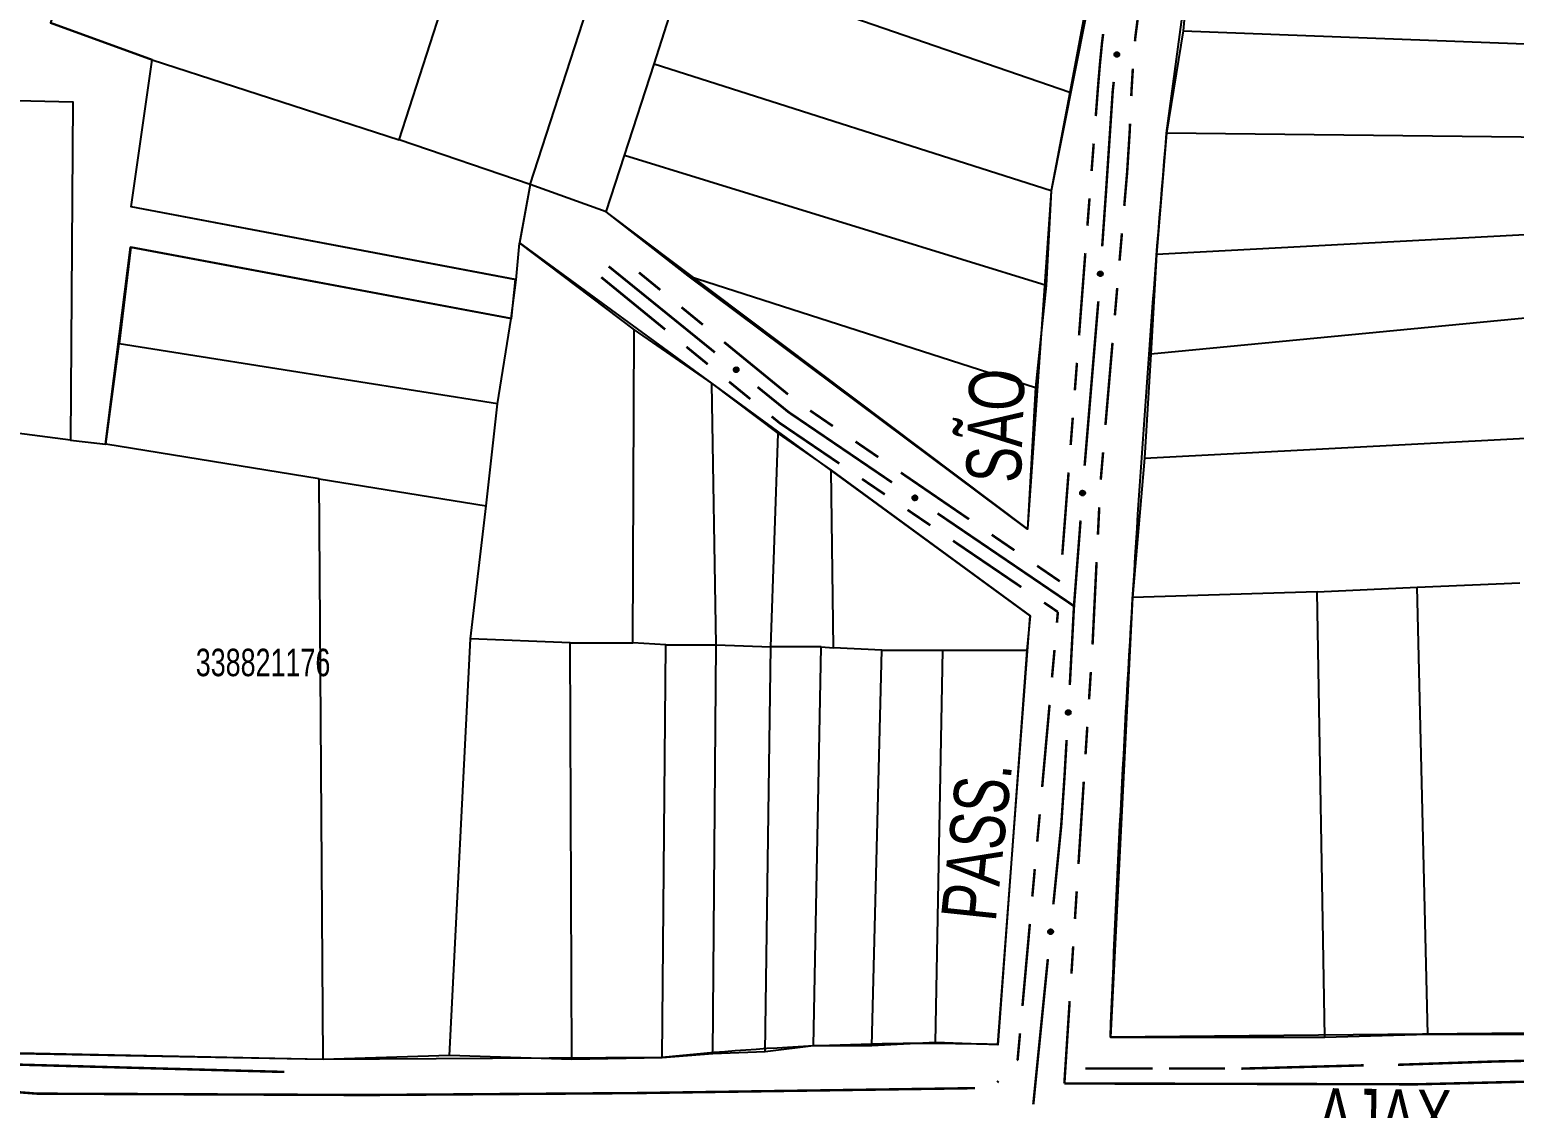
# Model space of a CAD drawing. Extents: x 203614 to 206284, y 4847494 to 4848495.
# Drawn here: x 203872 to 203980, y 4847677.5 to 4847756 of the extents above; entities that cross this region are included whole.
import ezdxf

# ---------------------------------------------------------------- set-up
doc = ezdxf.new("R2010")
doc.units = 0
doc.header["$LTSCALE"] = 1.5
doc.header["$MEASUREMENT"] = 0
doc.linetypes.add('PHANTOMX2', pattern=[5, 2.5, -0.5, 0.5, -0.5, 0.5, -0.5])
for name, color, linetype in [('CD-MALHA-LOTES', 40, 'CONTINUOUS'), ('CD_TXT_QUADRA', 7, 'CONTINUOUS'), ('HD-VALAS-DRENOS', 170, 'CONTINUOUS'), ('RU-QUADRAS', 210, 'CONTINUOUS'), ('SV-EIXO-RUA-N-PAV', 6, 'CONTINUOUS'), ('SV-RUA-NAO-PAV-S-GUIA-C-GUIA', 7, 'PHANTOMX2'), ('SV-RUA-PAVIM-S-GUIA-C-GUIA', 7, 'CONTINUOUS'), ('SV-TXT-RUA-N-PAV-S-GUIA-C-GUIA', 7, 'CONTINUOUS'), ('SV-TXT-RUA-PAV-S-GUIA-C-GUIA', 7, 'CONTINUOUS')]:
    doc.layers.add(name, color=color, linetype=linetype)
doc.styles.add('ARIAL', font='ARIAL.TTF')

msp = doc.modelspace()

# ---------------------------------------------------------------- linework, layer by layer
at = {"layer": 'CD-MALHA-LOTES'}
for points in [[(203876.768648, 4847765.714502), (203873.509508, 4847756.449373), (203880.91028, 4847753.775642)], [(203917.428471, 4847753.442984), (203919.827983, 4847760.987746)], [(203947.652784, 4847751.391014), (203919.827983, 4847760.987746)], [(203956.385186, 4847761.240423), (203955.912628, 4847755.87446)], [(203898.883319, 4847747.950808), (203902.626605, 4847759.602214)], [(203948.995346, 4847758.553722), (203947.652784, 4847751.391014)], [(203908.396175, 4847744.71005), (203912.537607, 4847757.405687)], [(203955.912628, 4847755.87446), (203954.693621, 4847748.435463)], [(203955.912628, 4847755.87446), (203987.123686, 4847754.696499)], [(203907.383186, 4847737.769653), (203879.376307, 4847743.075082), (203880.91028, 4847753.775642)], [(203880.91028, 4847753.775642), (203898.883319, 4847747.950808)], [(203915.268849, 4847746.805501), (203917.428471, 4847753.442984)], [(203946.310222, 4847744.228307), (203917.428471, 4847753.442984)], [(203859.729995, 4847728.337457), (203864.959358, 4847749.477354), (203866.976894, 4847750.909972), (203875.145482, 4847750.719326), (203874.979427, 4847726.094638)], [(203947.652784, 4847751.391014), (203946.310222, 4847744.228307)], [(203908.396175, 4847744.71005), (203898.883319, 4847747.950808)], [(203954.693621, 4847748.435463), (203953.961003, 4847739.599651)], [(203986.929733, 4847748.070355), (203954.693621, 4847748.435463)], [(203913.925076, 4847742.698857), (203915.268849, 4847746.805501)], [(203945.928548, 4847737.352147), (203915.268849, 4847746.805501)], [(203908.396175, 4847744.71005), (203907.629858, 4847740.439566)], [(203913.925076, 4847742.698857), (203908.396175, 4847744.71005)], [(203946.310222, 4847744.228307), (203945.928548, 4847737.352147)], [(203919.89105, 4847738.066526), (203913.925076, 4847742.698857)], [(203987.12897, 4847741.370095), (203953.961003, 4847739.599651)], [(203907.028294, 4847734.939251), (203879.352243, 4847740.130727), (203878.507597, 4847733.112741)], [(203907.383186, 4847737.769653), (203907.629858, 4847740.439566)], [(203907.629858, 4847740.439566), (203915.98241, 4847734.120071)], [(203953.961003, 4847739.599651), (203953.548529, 4847732.346767)], [(203919.89105, 4847738.066526), (203945.169504, 4847729.943399)], [(203945.169504, 4847729.943399), (203944.59017, 4847719.63647), (203919.89105, 4847738.066526)], [(203907.028294, 4847734.939251), (203907.383186, 4847737.769653)], [(203945.928548, 4847737.352147), (203945.169504, 4847729.943399)], [(203906.022041, 4847728.747736), (203907.028294, 4847734.939251)], [(203987.071926, 4847735.591386), (203953.548529, 4847732.346767)], [(203915.875358, 4847711.356851), (203915.98241, 4847734.120071)], [(203915.98241, 4847734.120071), (203921.625062, 4847730.215779)], [(203877.542064, 4847725.798169), (203878.507597, 4847733.112741)], [(203906.022041, 4847728.747736), (203878.507597, 4847733.112741)], [(203953.548529, 4847732.346767), (203953.076836, 4847724.799048)], [(203921.625062, 4847730.215779), (203926.443104, 4847726.573965)], [(203921.946997, 4847711.218643), (203921.625062, 4847730.215779)], [(203905.198283, 4847721.319875), (203906.022041, 4847728.747736)], [(203874.979427, 4847726.094638), (203866.386387, 4847727.212874)], [(203874.979427, 4847726.094638), (203877.542064, 4847725.798169)], [(203925.90292, 4847711.073515), (203926.443104, 4847726.573965)], [(203926.443104, 4847726.573965), (203930.304301, 4847723.918849)], [(203953.076836, 4847724.799048), (203986.83816, 4847726.569518)], [(203893.049243, 4847723.279931), (203877.542064, 4847725.798169)], [(203930.304301, 4847723.918849), (203944.765255, 4847713.312632), (203944.538033, 4847710.823639)], [(203930.475397, 4847710.999923), (203930.304301, 4847723.918849)], [(203953.076836, 4847724.799048), (203952.225575, 4847714.644004)], [(203893.049243, 4847723.279931), (203905.198283, 4847721.319875)], [(203893.343112, 4847681.04337), (203893.049243, 4847723.279931)], [(203904.070743, 4847711.647397), (203905.198283, 4847721.319875)], [(203965.657414, 4847715.075186), (203972.914904, 4847715.398449)], [(203972.914904, 4847715.398449), (203980.374869, 4847715.719419)], [(203973.686053, 4847682.888663), (203972.914904, 4847715.398449)], [(203952.225575, 4847714.644004), (203950.613413, 4847682.672356), (203966.211875, 4847682.673039)], [(203965.657414, 4847715.075186), (203952.225575, 4847714.644004)], [(203966.211875, 4847682.673039), (203965.657414, 4847715.075186)], [(203902.540032, 4847681.338605), (203904.070743, 4847711.647397)], [(203911.309818, 4847711.352882), (203904.070743, 4847711.647397)], [(203911.309818, 4847711.352882), (203915.875358, 4847711.356851)], [(203911.440507, 4847681.044163), (203911.309818, 4847711.352882)], [(203918.274806, 4847711.218482), (203915.875358, 4847711.356851)], [(203918.011735, 4847681.175227), (203918.274806, 4847711.218482)], [(203918.274806, 4847711.218482), (203921.946997, 4847711.218643)], [(203921.686021, 4847681.460811), (203921.946997, 4847711.218643)], [(203921.946997, 4847711.218643), (203925.90292, 4847711.073515)], [(203925.489692, 4847681.603054), (203925.90292, 4847711.073515)], [(203929.577719, 4847711.072029), (203925.90292, 4847711.073515)], [(203929.014813, 4847682.031977), (203929.577719, 4847711.072029)], [(203929.577719, 4847711.072029), (203930.475397, 4847710.999923)], [(203933.976274, 4847710.823177), (203930.475397, 4847710.999923)], [(203933.263633, 4847682.032163), (203933.976274, 4847710.823177)], [(203933.976274, 4847710.823177), (203938.429868, 4847710.826707)], [(203937.89341, 4847682.276959), (203938.429868, 4847710.826707)], [(203944.538033, 4847710.823639), (203942.413334, 4847682.106914), (203937.89341, 4847682.276959)], [(203938.429868, 4847710.826707), (203944.538033, 4847710.823639)], [(203966.211875, 4847682.673039), (203973.686053, 4847682.888663)], [(203973.686053, 4847682.888663), (203981.455935, 4847682.875187)], [(203893.343112, 4847681.04337), (203859.461697, 4847681.746496)], [(203929.014813, 4847682.031977), (203925.489692, 4847681.603054)], [(203933.263633, 4847682.032163), (203929.014813, 4847682.031977)], [(203937.89341, 4847682.276959), (203933.263633, 4847682.032163)], [(203902.540032, 4847681.338605), (203893.343112, 4847681.04337)], [(203911.440507, 4847681.044163), (203902.540032, 4847681.338605)], [(203918.011735, 4847681.175227), (203911.440507, 4847681.044163)], [(203921.686021, 4847681.460811), (203918.011735, 4847681.175227)], [(203925.489692, 4847681.603054), (203921.686021, 4847681.460811)]]:
    msp.add_lwpolyline(points, dxfattribs=at)
at = {"layer": 'HD-VALAS-DRENOS', "const_width": 0.18, "flags": 128}
for points in [[(203890.53, 4847680.14), (203867.24, 4847680.78)], [(203969.03, 4847680.62), (203960.13, 4847680.38)], [(203985.65, 4847681.05), (203978.57, 4847680.9), (203971.53, 4847680.66)], [(203953.68, 4847680.39), (203948.78, 4847680.39)], [(203958.94, 4847680.39), (203954.88, 4847680.39)]]:
    msp.add_lwpolyline(points, dxfattribs=at)
at = {"layer": 'RU-QUADRAS', "color": 6, "linetype": 'Continuous'}
for points in [[(203996, 4847683.1), (203950.61, 4847682.67, -0.0110123258), (203954.69, 4847748.44), (203957.23, 4847767.29), (203964.97, 4847809.7), (203959.01, 4847810.34), (203955.12, 4847793.01), (203945.59, 4847793.44), (203942.45, 4847794.09), (203928.69, 4847794.52), (203913.47, 4847795.92), (203887.69, 4847799.79, -0.0303098639), (203895.79, 4847838.11), (203986.46, 4847834.57)], [(203950.53, 4847765.48), (203946.31, 4847744.23), (203944.59, 4847719.64), (203913.93, 4847742.7), (203908.4, 4847744.7), (203907.64, 4847740.45), (203944.76, 4847713.33), (203942.4, 4847682.13, 0.0339414689), (203918, 4847681.18), (203893.36, 4847681.04), (203855.51, 4847681.74)]]:
    msp.add_lwpolyline(points, format="xyb", dxfattribs=at)
msp.add_lwpolyline([(203866.98, 4847750.91), (203875.15, 4847750.72), (203874.98, 4847726.09), (203877.52, 4847725.81), (203879.35, 4847740.13), (203907.04, 4847734.94), (203907.35, 4847737.78), (203879.38, 4847743.08), (203880.91, 4847753.78), (203873.51, 4847756.45)], dxfattribs=at)
at = {"layer": 'SV-EIXO-RUA-N-PAV', "flags": 128}
for points in [[(203951.199982, 4847754.282029), (203951.231041, 4847754.244249), (203951.25001, 4847754.205427), (203951.256511, 4847754.168495), (203951.253746, 4847754.13436), (203951.246985, 4847754.099758), (203951.232471, 4847754.066375), (203951.208154, 4847754.032893), (203951.170475, 4847754.00147), (203951.129429, 4847753.984652), (203951.093561, 4847753.976341), (203951.057802, 4847753.977175), (203951.024297, 4847753.984307), (203950.99012, 4847754.00053), (203950.95643, 4847754.025503), (203950.925749, 4847754.064156), (203950.907414, 4847754.102343), (203950.902064, 4847754.138231), (203950.903129, 4847754.174176), (203950.910456, 4847754.20942), (203950.924892, 4847754.242107), (203950.950098, 4847754.275983), (203950.98865, 4847754.305758), (203951.026528, 4847754.32448), (203951.062331, 4847754.330333), (203951.097696, 4847754.328487), (203951.132484, 4847754.322127), (203951.166648, 4847754.308934), (203951.199982, 4847754.282029)], [(203949.990846, 4847738.334548), (203950.023443, 4847738.298087), (203950.044004, 4847738.260085), (203950.052029, 4847738.223453), (203950.05068, 4847738.189233), (203950.045357, 4847738.15438), (203950.032238, 4847738.120426), (203950.00933, 4847738.085965), (203949.972983, 4847738.053008), (203949.932669, 4847738.034505), (203949.897177, 4847738.024715), (203949.861414, 4847738.024067), (203949.827642, 4847738.029806), (203949.792823, 4847738.044599), (203949.758127, 4847738.068156), (203949.725872, 4847738.105506), (203949.705971, 4847738.1429), (203949.699139, 4847738.178536), (203949.698715, 4847738.214494), (203949.704576, 4847738.250011), (203949.717646, 4847738.283267), (203949.741427, 4847738.318158), (203949.778712, 4847738.349505), (203949.815783, 4847738.36978), (203949.851313, 4847738.377111), (203949.886723, 4847738.376731), (203949.921745, 4847738.371817), (203949.956427, 4847738.36005), (203949.990846, 4847738.334548)], [(203923.436371, 4847731.048346), (203923.387806, 4847731.042563), (203923.344884, 4847731.047524), (203923.310275, 4847731.061965), (203923.28302, 4847731.082701), (203923.257527, 4847731.107055), (203923.237241, 4847731.13728), (203923.222157, 4847731.175813), (203923.216014, 4847731.22449), (203923.223985, 4847731.268126), (203923.236328, 4847731.302813), (203923.256314, 4847731.332478), (203923.280388, 4847731.356847), (203923.31248, 4847731.37688), (203923.35168, 4847731.391785), (203923.400776, 4847731.396778), (203923.442822, 4847731.391626), (203923.47593, 4847731.376779), (203923.505625, 4847731.356498), (203923.531354, 4847731.331322), (203923.551096, 4847731.301538), (203923.566032, 4847731.262043), (203923.570318, 4847731.21352), (203923.565658, 4847731.171526), (203923.55128, 4847731.138218), (203923.530654, 4847731.109432), (203923.506538, 4847731.083565), (203923.477005, 4847731.061908), (203923.436371, 4847731.048346)], [(203936.438218, 4847721.727938), (203936.39031, 4847721.718096), (203936.347123, 4847721.719434), (203936.311424, 4847721.730917), (203936.282524, 4847721.74929), (203936.255075, 4847721.771417), (203936.232322, 4847721.799831), (203936.214054, 4847721.836961), (203936.203844, 4847721.88495), (203936.208122, 4847721.929101), (203936.217508, 4847721.964702), (203936.234931, 4847721.995941), (203936.256873, 4847722.022246), (203936.28717, 4847722.044905), (203936.324978, 4847722.06305), (203936.373481, 4847722.072149), (203936.415812, 4847722.070546), (203936.45005, 4847722.058533), (203936.481344, 4847722.040818), (203936.509097, 4847722.017892), (203936.531271, 4847721.989872), (203936.549471, 4847721.951771), (203936.557817, 4847721.90378), (203936.556702, 4847721.861542), (203936.545172, 4847721.827144), (203936.527037, 4847721.796727), (203936.505179, 4847721.768926), (203936.477569, 4847721.744865), (203936.438218, 4847721.727938)], [(203948.702167, 4847722.386382), (203948.734652, 4847722.34982), (203948.755094, 4847722.311754), (203948.763006, 4847722.275098), (203948.761552, 4847722.240883), (203948.756121, 4847722.206046), (203948.742897, 4847722.172132), (203948.719882, 4847722.137742), (203948.683434, 4847722.104899), (203948.643062, 4847722.08652), (203948.60754, 4847722.076841), (203948.571775, 4847722.076303), (203948.538022, 4847722.082146), (203948.503248, 4847722.097047), (203948.468625, 4847722.120711), (203948.436486, 4847722.15816), (203948.416701, 4847722.195617), (203948.409979, 4847722.231273), (203948.409666, 4847722.267232), (203948.415637, 4847722.302731), (203948.42881, 4847722.335947), (203948.452699, 4847722.370764), (203948.490081, 4847722.401995), (203948.527214, 4847722.422155), (203948.562767, 4847722.429376), (203948.598176, 4847722.428887), (203948.633182, 4847722.423865), (203948.667827, 4847722.411991), (203948.702167, 4847722.386382)], [(203947.65608, 4847706.423273), (203947.689138, 4847706.387229), (203947.710179, 4847706.34949), (203947.718669, 4847706.312964), (203947.717755, 4847706.27873), (203947.712875, 4847706.243812), (203947.700188, 4847706.209693), (203947.677719, 4847706.174944), (203947.641795, 4847706.141529), (203947.601719, 4847706.122515), (203947.566353, 4847706.112276), (203947.530601, 4847706.111173), (203947.49676, 4847706.116482), (203947.461755, 4847706.130833), (203947.426763, 4847706.153947), (203947.394037, 4847706.190883), (203947.373662, 4847706.228023), (203947.366378, 4847706.263569), (203947.365497, 4847706.299518), (203947.370907, 4847706.335107), (203947.383553, 4847706.368527), (203947.406889, 4847706.403717), (203947.443774, 4847706.435534), (203947.480584, 4847706.456278), (203947.516018, 4847706.46406), (203947.55143, 4847706.46413), (203947.586512, 4847706.459661), (203947.62134, 4847706.448336), (203947.65608, 4847706.423273)], [(203946.382378, 4847690.472405), (203946.413875, 4847690.434989), (203946.433293, 4847690.396391), (203946.440223, 4847690.359536), (203946.437856, 4847690.325372), (203946.431496, 4847690.290693), (203946.417371, 4847690.257144), (203946.393446, 4847690.223381), (203946.356134, 4847690.191523), (203946.315286, 4847690.174229), (203946.279518, 4847690.165501), (203946.243751, 4847690.165919), (203946.210166, 4847690.172661), (203946.175803, 4847690.188486), (203946.141824, 4847690.213066), (203946.110697, 4847690.25136), (203946.091919, 4847690.289332), (203946.086152, 4847690.325155), (203946.0868, 4847690.36111), (203946.093716, 4847690.396436), (203946.107771, 4847690.429288), (203946.132581, 4847690.463455), (203946.170785, 4847690.493677), (203946.208443, 4847690.512838), (203946.244176, 4847690.519107), (203946.279559, 4847690.517672), (203946.314419, 4847690.511717), (203946.348734, 4847690.498922), (203946.382378, 4847690.472405)]]:
    msp.add_lwpolyline(points, close=True, dxfattribs=at)
for points in [[(203950.910456, 4847754.20942), (203950.907414, 4847754.102343)], [(203950.917823, 4847754.221379), (203950.916809, 4847754.08968)], [(203950.924892, 4847754.242107), (203950.925749, 4847754.064156)], [(203950.939247, 4847754.253307), (203950.941491, 4847754.052591)], [(203950.950098, 4847754.275983), (203950.95643, 4847754.025503)], [(203950.970467, 4847754.286884), (203950.973105, 4847754.016099)], [(203950.98865, 4847754.305758), (203950.99012, 4847754.00053)], [(203951.006352, 4847754.313074), (203951.006692, 4847753.997235)], [(203951.026528, 4847754.32448), (203951.024297, 4847753.984307)], [(203951.043279, 4847754.324043), (203951.040887, 4847753.983796)], [(203951.062331, 4847754.330333), (203951.057802, 4847753.977175)], [(203951.079296, 4847754.326877), (203951.073281, 4847753.978796)], [(203951.097696, 4847754.328487), (203951.093561, 4847753.976341)], [(203951.115757, 4847754.321422), (203951.11382, 4847753.985242)], [(203951.132484, 4847754.322127), (203951.129429, 4847753.984652)], [(203951.148899, 4847754.310846), (203951.1509, 4847753.997567)], [(203951.166648, 4847754.308934), (203951.170475, 4847754.00147)], [(203951.181434, 4847754.294846), (203951.187837, 4847754.020893)], [(203951.199982, 4847754.282029), (203951.208154, 4847754.032893)], [(203951.216064, 4847754.260762), (203951.220717, 4847754.057031)], [(203951.231041, 4847754.244249), (203951.232471, 4847754.066375)], [(203951.24195, 4847754.222165), (203951.239732, 4847754.091974)], [(203951.25001, 4847754.205427), (203951.246985, 4847754.099758)], [(203949.704576, 4847738.250011), (203949.705971, 4847738.1429)], [(203949.711441, 4847738.262265), (203949.715883, 4847738.130637)], [(203949.717646, 4847738.283267), (203949.725872, 4847738.105506)], [(203949.731524, 4847738.295053), (203949.742079, 4847738.094602)], [(203949.741427, 4847738.318158), (203949.758127, 4847738.068156)], [(203949.761327, 4847738.329894), (203949.775177, 4847738.05945)], [(203949.778712, 4847738.349505), (203949.792823, 4847738.044599)], [(203949.796096, 4847738.357548), (203949.809517, 4847738.041994)], [(203949.815783, 4847738.36978), (203949.827642, 4847738.029806)], [(203949.832538, 4847738.370037), (203949.844239, 4847738.029982)], [(203949.851313, 4847738.377111), (203949.861414, 4847738.024067)], [(203949.868406, 4847738.374359), (203949.876812, 4847738.026328)], [(203949.886723, 4847738.376731), (203949.897177, 4847738.024715)], [(203949.905062, 4847738.370419), (203949.91705, 4847738.034448)], [(203949.921745, 4847738.371817), (203949.932669, 4847738.034505)], [(203949.938614, 4847738.361225), (203949.953587, 4847738.048298)], [(203949.956427, 4847738.36005), (203949.972983, 4847738.053008)], [(203949.971784, 4847738.346587), (203949.989527, 4847738.073134)], [(203949.990846, 4847738.334548), (203950.00933, 4847738.085965)], [(203950.007795, 4847738.313966), (203950.020881, 4847738.110602)], [(203950.023443, 4847738.298087), (203950.032238, 4847738.120426)], [(203950.035257, 4847738.276474), (203950.038433, 4847738.146303)], [(203950.044004, 4847738.260085), (203950.045357, 4847738.15438)], [(203923.55128, 4847731.138218), (203923.256314, 4847731.332478)], [(203923.556257, 4847731.157654), (203923.271011, 4847731.343152)], [(203923.565658, 4847731.171526), (203923.280388, 4847731.356847)], [(203923.566932, 4847731.194668), (203923.300769, 4847731.364701)], [(203923.570318, 4847731.21352), (203923.31248, 4847731.37688)], [(203923.564229, 4847731.239011), (203923.334767, 4847731.382814)], [(203923.566032, 4847731.262043), (203923.35168, 4847731.391785)], [(203923.552788, 4847731.283409), (203923.382547, 4847731.389758)], [(203923.551096, 4847731.301538), (203923.400776, 4847731.396778)], [(203923.537453, 4847731.318669), (203923.427091, 4847731.390543)], [(203923.531354, 4847731.331322), (203923.442822, 4847731.391626)], [(203923.477005, 4847731.061908), (203923.216014, 4847731.22449)], [(203923.436371, 4847731.048346), (203923.222157, 4847731.175813)], [(203923.457167, 4847731.057054), (203923.223008, 4847731.199394)], [(203923.488186, 4847731.075825), (203923.223283, 4847731.24308)], [(203923.506538, 4847731.083565), (203923.223985, 4847731.268126)], [(203923.514964, 4847731.098032), (203923.232899, 4847731.280952)], [(203923.409789, 4847731.046271), (203923.23571, 4847731.152218)], [(203923.530654, 4847731.109432), (203923.236328, 4847731.302813)], [(203923.387806, 4847731.042563), (203923.237241, 4847731.13728)], [(203923.53922, 4847731.125796), (203923.249332, 4847731.318568)], [(203923.363326, 4847731.045286), (203923.254883, 4847731.11736)], [(203923.344884, 4847731.047524), (203923.257527, 4847731.107055)], [(203936.477569, 4847721.744865), (203936.203844, 4847721.88495)], [(203936.505179, 4847721.768926), (203936.208122, 4847721.929101)], [(203936.487542, 4847721.759672), (203936.209527, 4847721.904084)], [(203936.458209, 4847721.738362), (203936.212921, 4847721.860531)], [(203936.438218, 4847721.727938), (203936.214054, 4847721.836961)], [(203936.51236, 4847721.78405), (203936.215927, 4847721.942631)], [(203936.527037, 4847721.796727), (203936.217508, 4847721.964702)], [(203936.534199, 4847721.813753), (203936.229143, 4847721.981494)], [(203936.411905, 4847721.723637), (203936.229541, 4847721.814587)], [(203936.39031, 4847721.718096), (203936.232322, 4847721.799831)], [(203936.545172, 4847721.827144), (203936.234931, 4847721.995941)], [(203936.548499, 4847721.84693), (203936.24868, 4847722.007812)], [(203936.365688, 4847721.718753), (203936.251574, 4847721.781464)], [(203936.347123, 4847721.719434), (203936.255075, 4847721.771417)], [(203936.556702, 4847721.861542), (203936.256873, 4847722.022246)], [(203936.556028, 4847721.884709), (203936.276523, 4847722.031785)], [(203936.557817, 4847721.90378), (203936.28717, 4847722.044905)], [(203936.549609, 4847721.928669), (203936.308879, 4847722.052689)], [(203936.549471, 4847721.951771), (203936.324978, 4847722.06305)], [(203936.534479, 4847721.971949), (203936.355907, 4847722.063622)], [(203936.531271, 4847721.989872), (203936.373481, 4847722.072149)], [(203936.516237, 4847722.005796), (203936.400228, 4847722.068146)], [(203936.509097, 4847722.017892), (203936.415812, 4847722.070546)], [(203948.415637, 4847722.302731), (203948.416701, 4847722.195617)], [(203948.42254, 4847722.314964), (203948.426574, 4847722.183323)], [(203948.42881, 4847722.335947), (203948.436486, 4847722.15816)], [(203948.442725, 4847722.34769), (203948.452659, 4847722.147207)], [(203948.452699, 4847722.370764), (203948.468625, 4847722.120711)], [(203948.472635, 4847722.382438), (203948.485648, 4847722.111953)], [(203948.490081, 4847722.401995), (203948.503248, 4847722.097047)], [(203948.50749, 4847722.409984), (203948.519934, 4847722.09439)], [(203948.527214, 4847722.422155), (203948.538022, 4847722.082146)], [(203948.54397, 4847722.422361), (203948.554619, 4847722.082271)], [(203948.562767, 4847722.429376), (203948.571775, 4847722.076303)], [(203948.579851, 4847722.426572), (203948.58718, 4847722.078517)], [(203948.598176, 4847722.428887), (203948.60754, 4847722.076841)], [(203948.616495, 4847722.422518), (203948.627443, 4847722.086511)], [(203948.633182, 4847722.423865), (203948.643062, 4847722.08652)], [(203948.650018, 4847722.413221), (203948.664023, 4847722.100249)], [(203948.667827, 4847722.411991), (203948.683434, 4847722.104899)], [(203948.683142, 4847722.398479), (203948.700039, 4847722.124973)], [(203948.702167, 4847722.386382), (203948.719882, 4847722.137742)], [(203948.719053, 4847722.365748), (203948.73151, 4847722.162344)], [(203948.734652, 4847722.34982), (203948.742897, 4847722.172132)], [(203948.746399, 4847722.328171), (203948.749172, 4847722.19799)], [(203948.755094, 4847722.311754), (203948.756121, 4847722.206046)], [(203947.370907, 4847706.335107), (203947.373662, 4847706.228023)], [(203947.377616, 4847706.347447), (203947.383729, 4847706.215886)], [(203947.383553, 4847706.368527), (203947.394037, 4847706.190883)], [(203947.397281, 4847706.380487), (203947.410381, 4847706.180187)], [(203947.406889, 4847706.403717), (203947.426763, 4847706.153947)], [(203947.426639, 4847706.415704), (203947.443923, 4847706.145458)], [(203947.443774, 4847706.435534), (203947.461755, 4847706.130833)], [(203947.461054, 4847706.443797), (203947.478481, 4847706.128439)], [(203947.480584, 4847706.456278), (203947.49676, 4847706.116482)], [(203947.497334, 4847706.456748), (203947.513353, 4847706.116869)], [(203947.516018, 4847706.46406), (203947.530601, 4847706.111173)], [(203947.533144, 4847706.461526), (203947.54597, 4847706.11363)], [(203947.55143, 4847706.46413), (203947.566353, 4847706.112276)], [(203947.569848, 4847706.458051), (203947.586101, 4847706.122259)], [(203947.586512, 4847706.459661), (203947.601719, 4847706.122515)], [(203947.603513, 4847706.449284), (203947.622459, 4847706.136573)], [(203947.62134, 4847706.448336), (203947.641795, 4847706.141529)], [(203947.636866, 4847706.435068), (203947.658081, 4847706.161863)], [(203947.65608, 4847706.423273), (203947.677719, 4847706.174944)], [(203947.673289, 4847706.402908), (203947.688957, 4847706.199726)], [(203947.689138, 4847706.387229), (203947.700188, 4847706.209693)], [(203947.701225, 4847706.365768), (203947.706054, 4847706.235647)], [(203947.710179, 4847706.34949), (203947.712875, 4847706.243812)], [(203946.093716, 4847690.396436), (203946.091919, 4847690.289332)], [(203946.100943, 4847690.408481), (203946.101461, 4847690.276779)], [(203946.107771, 4847690.429288), (203946.110697, 4847690.25136)], [(203946.121995, 4847690.440655), (203946.126572, 4847690.239979)], [(203946.132581, 4847690.463455), (203946.141824, 4847690.213066)], [(203946.152822, 4847690.474593), (203946.158608, 4847690.203856)], [(203946.170785, 4847690.493677), (203946.175803, 4847690.188486)], [(203946.188401, 4847690.501198), (203946.192412, 4847690.185384)], [(203946.208443, 4847690.512838), (203946.210166, 4847690.172661)], [(203946.225198, 4847690.512596), (203946.226761, 4847690.172343)], [(203946.244176, 4847690.519107), (203946.243751, 4847690.165919)], [(203946.261179, 4847690.515847), (203946.25921, 4847690.16772)], [(203946.279559, 4847690.517672), (203946.279518, 4847690.165501)], [(203946.297701, 4847690.510817), (203946.299672, 4847690.174637)], [(203946.314419, 4847690.511717), (203946.315286, 4847690.174229)], [(203946.330964, 4847690.500627), (203946.336606, 4847690.187393)], [(203946.348734, 4847690.498922), (203946.356134, 4847690.191523)], [(203946.363683, 4847690.485006), (203946.37327, 4847690.211146)], [(203946.382378, 4847690.472405), (203946.393446, 4847690.223381)], [(203946.398706, 4847690.451327), (203946.405727, 4847690.247663)], [(203946.413875, 4847690.434989), (203946.417371, 4847690.257144)], [(203946.425039, 4847690.413034), (203946.424335, 4847690.282825)], [(203946.433293, 4847690.396391), (203946.431496, 4847690.290693)]]:
    msp.add_lwpolyline(points, dxfattribs=at)
at = {"layer": 'SV-EIXO-RUA-N-PAV', "const_width": 0.18, "flags": 128}
for points in [[(203950.852086, 4847752.163904), (203950.78, 4847751.52)], [(203950.78, 4847751.52), (203950.290947, 4847744.18421)], [(203950.29, 4847744.17), (203950.010984, 4847740.19402)], [(203950.290947, 4847744.18421), (203950.29, 4847744.17)], [(203914.848011, 4847738.150022), (203914.12, 4847738.74)], [(203921.840226, 4847732.483548), (203914.848011, 4847738.150022)], [(203949.73, 4847736.19), (203948.734606, 4847724.24527)], [(203949.730971, 4847736.203833), (203949.73, 4847736.19)], [(203927.2, 4847728.14), (203924.947877, 4847729.965115)], [(203927.283689, 4847728.083119), (203927.2, 4847728.14)], [(203934.727161, 4847723.023996), (203927.283689, 4847728.083119)], [(203947.96, 4847714.03), (203938.035371, 4847720.775497)], [(203948.37, 4847719.36), (203947.978762, 4847714.273911)], [(203948.4357, 4847720.256481), (203948.37, 4847719.36)], [(203947.96, 4847714.03), (203947.707699, 4847709.281329)], [(203947.978762, 4847714.273911), (203947.96, 4847714.03)], [(203947.68, 4847708.76), (203947.652601, 4847708.28285)], [(203947.707699, 4847709.281329), (203947.68, 4847708.76)], [(203947.423287, 4847704.289429), (203947.308629, 4847702.292718)], [(203947.308629, 4847702.292718), (203947.27, 4847701.62)], [(203947.27, 4847701.62), (203947.047516, 4847698.301276)], [(203947.03, 4847698.04), (203946.457918, 4847692.330451)], [(203947.047516, 4847698.301276), (203947.03, 4847698.04)], [(203946.059125, 4847688.35038), (203945.062143, 4847678.400203)], [(203945.062143, 4847678.400203), (203945, 4847677.78)]]:
    msp.add_lwpolyline(points, dxfattribs=at)
at = {"layer": 'SV-RUA-NAO-PAV-S-GUIA-C-GUIA', "const_width": 0.18, "flags": 128}
for points in [[(203952.421199, 4847755.403294), (203952.638578, 4847757.10414)], [(203950.079885, 4847755.64851), (203949.995781, 4847754.980227)], [(203952.395821, 4847755.119106), (203952.421199, 4847755.403294)], [(203949.995781, 4847754.980227), (203949.8659, 4847753.660155)], [(203949.848883, 4847753.487193), (203949.779423, 4847752.663916)], [(203949.8659, 4847753.660155), (203949.848883, 4847753.487193)], [(203952.143021, 4847751.50062), (203952.240647, 4847753.125337)], [(203949.722751, 4847751.99221), (203949.697546, 4847751.667278)], [(203949.779423, 4847752.663916), (203949.722751, 4847751.99221)], [(203949.69, 4847751.57), (203949.545186, 4847749.67309)], [(203949.697546, 4847751.667278), (203949.69, 4847751.57)], [(203952.126416, 4847751.128638), (203952.143021, 4847751.50062)], [(203952.009655, 4847748.502974), (203952.037486, 4847749.130616)], [(203949.392944, 4847747.678893), (203949.240702, 4847745.684696)], [(203951.82, 4847745.51), (203951.986146, 4847748.131977)], [(203951.986146, 4847748.131977), (203952.009655, 4847748.502974)], [(203951.788119, 4847745.138601), (203951.82, 4847745.51)], [(203951.617067, 4847743.14593), (203951.788119, 4847745.138601)], [(203949.088461, 4847743.690498), (203948.936219, 4847741.696301)], [(203951.274962, 4847739.160586), (203951.446014, 4847741.153258)], [(203948.783978, 4847739.702104), (203948.327253, 4847733.719512)], [(203913.58, 4847737.95), (203918.225818, 4847734.15311)], [(203917.869291, 4847737.030735), (203916.321109, 4847738.296884)], [(203950.932857, 4847735.175242), (203951.103909, 4847737.167914)], [(203920.965654, 4847734.498438), (203919.417473, 4847735.764587)], [(203919.774424, 4847732.887479), (203921.32303, 4847731.621849)], [(203927.158382, 4847729.433843), (203922.513836, 4847733.232289)], [(203950.248648, 4847727.204555), (203950.761805, 4847733.18257)], [(203948.175011, 4847731.725315), (203948.02277, 4847729.731118)], [(203922.871636, 4847730.356219), (203924.420241, 4847729.090589)], [(203930.420707, 4847727.123187), (203928.769945, 4847728.252339)], [(203925.968847, 4847727.824959), (203926.55, 4847727.35)], [(203926.55, 4847727.35), (203930.892226, 4847724.400118)], [(203947.870528, 4847727.736921), (203947.718287, 4847725.742724)], [(203933.722231, 4847724.864882), (203932.071469, 4847725.994035)], [(203949.906543, 4847723.219211), (203950.077595, 4847725.211883)], [(203940.325279, 4847720.348274), (203935.372993, 4847723.73573)], [(203947.566045, 4847723.748526), (203947.109321, 4847717.765935)], [(203932.546581, 4847723.276236), (203934.200935, 4847722.152354)], [(203935.85529, 4847721.028471), (203937.509644, 4847719.904589)], [(203949.699929, 4847719.224745), (203949.797537, 4847721.222362)], [(203939.163999, 4847718.780707), (203944.127062, 4847715.409061)], [(203943.626803, 4847718.089969), (203941.976041, 4847719.219121)], [(203949.309493, 4847711.234278), (203949.60232, 4847717.227128)], [(203946.928327, 4847715.831665), (203945.277565, 4847716.960817)], [(203945.781417, 4847714.285178), (203946.608594, 4847713.723237)], [(203946.608594, 4847713.723237), (203946.79, 4847713.6)], [(203946.79, 4847713.6), (203946.720073, 4847712.822445)], [(203946.540931, 4847710.830484), (203946.361789, 4847708.838523)], [(203949.055916, 4847707.242346), (203949.184196, 4847709.238228)], [(203946.182647, 4847706.846562), (203945.645221, 4847700.87068)], [(203948.799357, 4847703.250582), (203948.927637, 4847705.246464)], [(203948.286238, 4847695.267055), (203948.671077, 4847701.2547)], [(203945.466079, 4847698.878719), (203945.286937, 4847696.886758)], [(203945.107795, 4847694.894797), (203944.928653, 4847692.902836)], [(203948.029678, 4847691.275291), (203948.157958, 4847693.271173)], [(203944.749511, 4847690.910875), (203944.212085, 4847684.934993)], [(203947.773119, 4847687.283527), (203947.901399, 4847689.279409)], [(203947.26, 4847679.3), (203947.644839, 4847685.287646)], [(203944.032943, 4847682.943032), (203943.943372, 4847681.947051)], [(203943.943372, 4847681.947051), (203943.86, 4847681.02)], [(203943.86, 4847681.02), (203943.813634, 4847680.968621)], [(203942.473705, 4847679.483835), (203942.38, 4847679.38)]]:
    msp.add_lwpolyline(points, dxfattribs=at)
at = {"layer": 'SV-RUA-PAVIM-S-GUIA-C-GUIA', "const_width": 0.18, "flags": 128}
for points in [[(204024.8, 4847680.52), (203999.7, 4847679.88), (203972.85, 4847679.24), (203947.26, 4847679.3)], [(203856.66, 4847679.8), (203872.53, 4847678.56)], [(203872.53, 4847678.56), (203896.51, 4847678.46)], [(203896.51, 4847678.46), (203916.03, 4847678.6)], [(203916.03, 4847678.6), (203940.75, 4847678.96)]]:
    msp.add_lwpolyline(points, dxfattribs=at)

# ---------------------------------------------------------------- texts
at = {"layer": 'CD_TXT_QUADRA', "style": 'ARIAL', "width": 0.7}
msp.add_text('338821176', height=2, dxfattribs=at).set_placement((203884.086414, 4847708.929018))
at = {"layer": 'SV-TXT-RUA-N-PAV-S-GUIA-C-GUIA', "style": 'ARIAL', "width": 0.7}
for s, rotation, p in [('SÃO', 88, (203944.09, 4847722.96)), ('PASS.', 84, (203942.26, 4847691))]:
    msp.add_text(s, height=4, rotation=rotation, dxfattribs=at).set_placement(p)
at = {"layer": 'SV-TXT-RUA-PAV-S-GUIA-C-GUIA', "style": 'ARIAL', "width": 0.7}
msp.add_text('AJAX', height=4, rotation=359, dxfattribs=at).set_placement((203965.62, 4847674.98))

doc.saveas('drawing.dxf')
